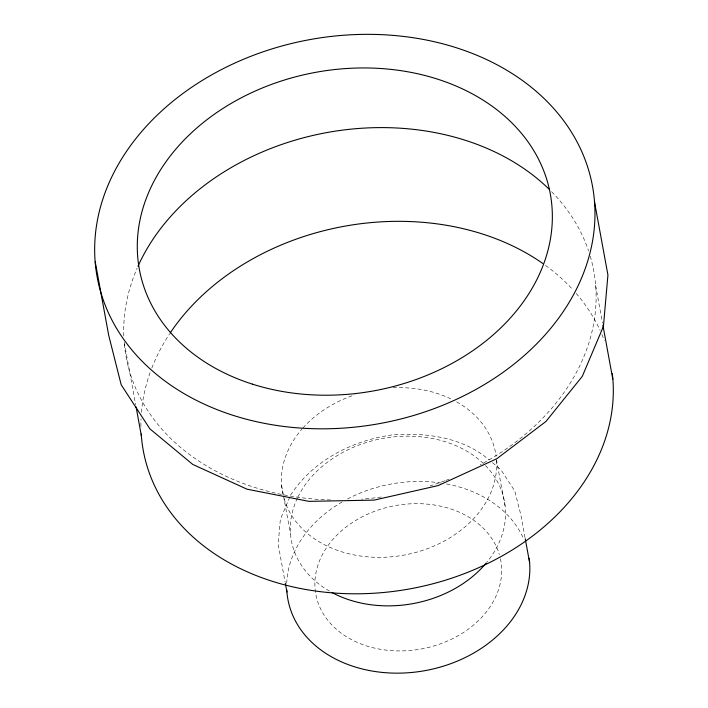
<?xml version="1.0" encoding="UTF-8"?>
<svg xmlns="http://www.w3.org/2000/svg" width="708" height="708" viewBox="0 0 708 708"><rect width="100%" height="100%" fill="white"/><g stroke="black" fill="none" stroke-linecap="round" stroke-linejoin="round"><path stroke-width="0.53" stroke-dasharray="3.54 2.66" d="M289.776 497.078L280.341 519.362L278.182 544.381L285.138 582.259M290.625 495.051C313.024 460.554 351.903 440.624 391.905 434.951C425.579 432.261 462.74 437.146 489.113 459.899M492.458 462.669L500.804 469.581L514.76 490.954L520.867 514.973L525.035 537.699M595.587 285.333L602.508 323.043M496.441 459.474L505.353 508.008M281.616 485.511L283.395 495.219M283.598 496.29L290.519 534.036M124.236 342.336L135.697 404.817M496.52 460.51A108.333 83.951 -10.4 0 1 403.533 555.187A108.333 83.951 -10.4 0 1 283.996 498.476M282.908 494.193A108.333 83.951 -10.4 0 1 302.183 428.827M302.909 427.995A108.333 83.951 -10.4 0 1 354.708 394.869M393.099 387.754A108.333 83.951 -10.4 0 1 451.969 399.427M456.642 401.887A108.333 83.951 -10.4 0 1 496.096 456.218M590.26 256.234A237.755 184.248 -10.4 0 1 480.254 464.767M448.952 479.21A237.755 184.248 -10.4 0 1 445.819 480.422M444.774 480.812A237.755 184.248 -10.4 0 1 430.199 485.838M381.24 496.998A237.755 184.248 -10.4 0 1 361.62 499.167M330.627 499.963A237.755 184.248 -10.4 0 1 124.166 342.336M123.803 335.955A237.755 184.248 -10.4 0 1 137.104 268.27M551.612 191.709A237.755 184.248 -10.4 0 1 588.596 250.968M140.919 426.455A237.755 184.248 -10.4 0 1 141.016 418.888M141.414 412.357A237.755 184.248 -10.4 0 1 150.273 372.16M151.804 368.08A237.755 184.248 -10.4 0 1 169.513 334.017M545.487 265.394A237.755 184.248 -10.4 0 1 573.197 290.076M576.135 293.377A237.755 184.248 -10.4 0 1 600.136 330.441M601.889 334.415A237.755 184.248 -10.4 0 1 604.322 340.539M500.397 558.674A94.005 72.853 -10.4 0 1 377.143 648.67A94.005 72.853 -10.4 0 1 346.194 526.964A94.005 72.853 -10.4 0 1 499.352 554.541M485.423 465.51A108.333 83.951 -10.4 0 1 486.918 562.17M329.415 591.109A108.333 83.951 -10.4 0 1 297.431 498.016M297.9 497.043A108.333 83.951 -10.4 0 1 384.205 438.19A108.333 83.951 -10.4 0 1 484.67 464.758M286.731 583.348A122.378 94.837 -10.4 0 1 342.814 501.547M347.495 498.981A122.378 94.837 -10.4 0 1 441.119 483.024M446.571 483.945A122.378 94.837 -10.4 0 1 523.504 538.576"/><path stroke-width="1.06" d="M594.419 201.417L607.924 275.005L603.42 326.432L582.268 376.391L545.903 421.508L496.786 458.749L438.199 485.573L374.107 500.114L308.892 501.361L247.012 489.193L192.753 464.43L149.839 428.8L121.183 384.763L108.713 335.344L95.208 261.756M602.906 325.193L612.792 379.063M525.239 538.779L529.611 562.595M285.333 583.348L286.926 592.003M136.095 406.967L141.432 436.057M612.323 373.638A237.755 184.248 -10.4 0 1 393.967 591.339A237.755 184.248 -10.4 0 1 141.219 433.942M170.106 333.123A237.755 184.248 -10.4 0 1 542.744 263.438M137.998 266.252A237.755 184.248 -10.4 0 1 325.707 132.785A237.755 184.248 -10.4 0 1 549.328 189.425M486.219 563.01A108.333 83.951 -10.4 0 1 332.167 592.631M529.141 558.32A122.378 94.837 -10.4 0 1 417.26 671.848A122.378 94.837 -10.4 0 1 286.784 589.861M252.517 384.17A208.904 161.893 -10.4 0 0 551.948 206.479A208.904 161.893 -10.4 0 0 229.976 104.103A208.904 161.893 -10.4 0 0 252.517 384.17M233.481 415.472A251.8 195.134 -10.4 0 0 594.49 201.408A251.8 195.134 -10.4 0 0 206.479 77.871A251.8 195.134 -10.4 0 0 233.481 415.472"/></g></svg>
